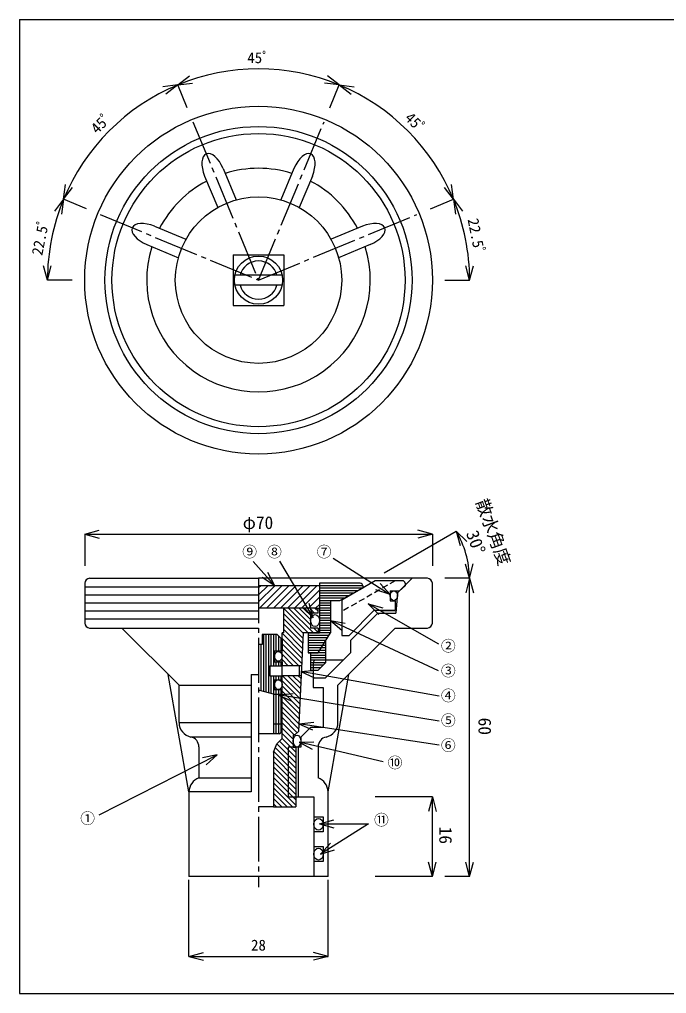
# Model space of a CAD drawing. Units: millimetres on the paper. Extents: x -140 to 140, y -97 to 99.
# Drawn here: x -139.9 to -9.7, y -96.9 to 99.1 of the extents above; entities that cross this region are included whole.
import ezdxf
from ezdxf.enums import TextEntityAlignment as Align

# ---------------------------------------------------------------- set-up
doc = ezdxf.new("R2010")
doc.units = ezdxf.units.MM
doc.linetypes.add('CHAIN2', pattern=[12, 9, -1, 1, -1])
doc.linetypes.add('DASHED1', pattern=[1.8, 1.2, -0.6])
for name, color, linetype in [('0-0_図面枠', 7, 'Continuous'), ('0-1_ノズル', 3, 'Continuous'), ('0-6', 4, 'Continuous')]:
    doc.layers.add(name, color=color, linetype=linetype)
doc.styles.add('ＭＳ ゴシック', font='')
doc.styles.get('ＭＳ ゴシック').set_extended_font_data('MS Gothic')

msp = doc.modelspace()

# ---------------------------------------------------------------- linework, layer by layer
at = {"layer": '0-0_図面枠', "color": 5}
msp.add_line((-139.949, 99.1), (140.051, 99.1), dxfattribs=at)
msp.add_lwpolyline([(-139.949, 99.1), (-139.949, -96.9), (140.051, -96.9), (140.051, 99.1)], dxfattribs=at)
at = {"layer": '0-1_ノズル', "color": 7}
for p, q in [((-98.967, 69.128), (-96.338, 62.781)), ((-84.677, 69.128), (-87.306, 62.781)), ((-102.663, 67.597), (-100.034, 61.25)), ((-80.981, 67.597), (-83.61, 61.25)), ((-112.768, 57.492), (-106.421, 54.863)), ((-70.876, 57.492), (-77.223, 54.863)), ((-114.298, 53.797), (-107.952, 51.168)), ((-69.345, 53.797), (-75.692, 51.168)), ((-91.822, -15.149), (-126.822, -15.149)), ((-91.822, -16.749), (-126.822, -16.749)), ((-91.822, -18.349), (-126.822, -18.349)), ((-86.822, -19.349), (-81.822, -24.349)), ((-85.761, -19.349), (-80.761, -24.349)), ((-84.701, -19.349), (-81.322, -22.727)), ((-83.64, -19.349), (-81.313, -21.676)), ((-82.579, -19.349), (-81.322, -20.606)), ((-81.519, -19.349), (-80.519, -20.349)), ((-80.458, -19.349), (-79.822, -19.985)), ((-91.822, -19.949), (-126.822, -19.949)), ((-91.822, -21.549), (-126.822, -21.549)), ((-86.822, -20.409), (-82.825, -24.407)), ((-86.822, -21.47), (-82.873, -25.419)), ((-86.822, -22.531), (-82.921, -26.432)), ((-80.701, -23.349), (-79.822, -24.227)), ((-87.072, -24.402), (-83.017, -28.456)), ((-87.072, -25.463), (-83.066, -29.469)), ((-86.822, -23.591), (-82.969, -27.444)), ((-87.072, -26.523), (-83.114, -30.481)), ((-87.072, -27.584), (-83.707, -30.949)), ((-87.072, -28.645), (-84.768, -30.949)), ((-87.072, -29.705), (-85.828, -30.949)), ((-87.072, -30.766), (-86.889, -30.949)), ((-83.136, -30.949), (-87.072, -30.949)), ((-83.572, -32.949), (-83.572, -30.949)), ((-83.231, -32.949), (-87.072, -32.949)), ((-87.01, -32.949), (-83.403, -36.556)), ((-85.95, -32.949), (-83.355, -35.544)), ((-84.889, -32.949), (-83.307, -34.531)), ((-83.828, -32.949), (-83.259, -33.519)), ((-87.072, -33.948), (-83.451, -37.569)), ((-87.072, -35.009), (-83.5, -38.581)), ((-87.072, -36.069), (-83.548, -39.593)), ((-87.072, -37.13), (-83.596, -40.606)), ((-87.072, -38.191), (-83.644, -41.618)), ((-87.072, -39.251), (-83.692, -42.631)), ((-87.072, -40.312), (-83.741, -43.643)), ((-87.072, -41.373), (-84.032, -44.413)), ((-87.072, -42.433), (-84.656, -44.849)), ((-87.072, -43.494), (-84.822, -45.744)), ((-87.072, -44.555), (-84.822, -46.805)), ((-88.13, -46.678), (-84.322, -50.487)), ((-87.61, -46.137), (-84.322, -49.426)), ((-87.08, -45.607), (-84.322, -48.365)), ((-88.751, -48.178), (-84.322, -52.608)), ((-88.441, -47.428), (-84.322, -51.547)), ((-88.822, -49.169), (-84.322, -53.669)), ((-88.822, -50.229), (-84.322, -54.729)), ((-88.822, -51.29), (-84.322, -55.79)), ((-88.822, -52.351), (-84.322, -56.851)), ((-88.822, -53.411), (-84.322, -57.911)), ((-88.822, -54.472), (-84.322, -58.972)), ((-88.822, -55.533), (-85.006, -59.349)), ((-88.822, -56.593), (-86.066, -59.349)), ((-88.822, -57.654), (-87.127, -59.349)), ((-88.822, -58.715), (-88.188, -59.349)), ((-56.822, -73.349), (-68.322, -73.349))]:
    msp.add_line(p, q, dxfattribs=at)
at = {"layer": '0-1_ノズル', "color": 7, "linetype": 'CHAIN2'}
for p, q in [((-123.696, 59.854), (-91.822, 46.651)), ((-91.822, 46.651), (-59.948, 59.854)), ((-91.822, -13.349), (-91.822, -75.476))]:
    msp.add_line(p, q, dxfattribs=at)
at = {"layer": '0-1_ノズル'}
for p, q in [((-96.922, 51.751), (-96.922, 41.551)), ((-96.922, 41.551), (-86.722, 41.551)), ((-125.822, -13.349), (-91.822, -13.349)), ((-57.822, -13.349), (-91.822, -13.349)), ((-126.822, -14.349), (-126.822, -22.349)), ((-71.322, -14.349), (-79.572, -14.349)), ((-79.572, -14.349), (-79.572, -24.349)), ((-68.322, -13.849), (-75.072, -17.746)), ((-70.822, -14.849), (-70.822, -15.349)), ((-62.822, -13.849), (-68.322, -13.849)), ((-62.322, -14.849), (-63.432, -15.849)), ((-62.322, -14.349), (-62.322, -14.849)), ((-56.822, -22.349), (-56.822, -14.349)), ((-65.322, -15.849), (-65.322, -17.849)), ((-65.322, -15.849), (-63.432, -15.849)), ((-80.322, -19.349), (-91.822, -19.349)), ((-86.822, -19.349), (-86.822, -24.349)), ((-80.322, -19.349), (-79.822, -19.349)), ((-79.822, -20.349), (-79.822, -19.349)), ((-77.322, -17.849), (-77.322, -24.349)), ((-75.072, -17.746), (-75.072, -24.849)), ((-65.322, -17.849), (-64.322, -17.849)), ((-64.322, -17.849), (-64.322, -19.849)), ((-81.322, -20.349), (-81.322, -23.349)), ((-79.822, -20.349), (-81.322, -20.349)), ((-73.572, -24.849), (-68.572, -19.849)), ((-64.322, -19.849), (-68.572, -19.849)), ((-66.822, -19.849), (-64.322, -19.849)), ((-125.822, -23.349), (-119.322, -23.349)), ((-119.322, -23.349), (-91.822, -23.349)), ((-79.822, -23.349), (-81.322, -23.349)), ((-79.822, -23.349), (-79.822, -24.349)), ((-75.822, -34.849), (-64.322, -23.349)), ((-64.322, -23.349), (-57.822, -23.349)), ((-91.072, -24.649), (-91.072, -26.649)), ((-88.072, -24.649), (-91.072, -24.649)), ((-88.072, -24.649), (-87.072, -25.649)), ((-86.822, -24.349), (-87.072, -24.349)), ((-82.822, -24.349), (-83.765, -44.159)), ((-79.822, -24.349), (-82.822, -24.349)), ((-81.822, -24.349), (-81.822, -28.349)), ((-81.822, -24.349), (-79.572, -24.349)), ((-79.822, -28.349), (-77.322, -24.349)), ((-75.072, -24.849), (-73.572, -24.849)), ((-91.072, -26.649), (-91.822, -26.649)), ((-87.072, -25.649), (-87.072, -27.949)), ((-78.322, -25.949), (-78.322, -30.349)), ((-73.322, -25.849), (-73.322, -28.349)), ((-88.572, -27.949), (-88.572, -30.149)), ((-88.572, -27.949), (-87.072, -27.949)), ((-81.822, -28.349), (-79.822, -28.349)), ((-78.322, -33.349), (-73.322, -28.349)), ((-89.572, -30.949), (-89.572, -32.949)), ((-89.572, -30.949), (-87.072, -30.949)), ((-88.572, -30.149), (-87.072, -30.149)), ((-87.072, -30.149), (-87.072, -30.949)), ((-80.822, -30.349), (-80.822, -33.349)), ((-74.822, -29.849), (-80.322, -29.849)), ((-93.322, -32.674), (-93.322, -56.349)), ((-93.322, -32.674), (-91.822, -32.674)), ((-89.572, -32.949), (-87.072, -32.949)), ((-87.072, -33.749), (-87.072, -32.949)), ((-77.822, -56.349), (-73.647, -32.674)), ((-107.822, -34.849), (-93.322, -34.849)), ((-88.572, -33.749), (-88.572, -35.749)), ((-88.572, -33.749), (-87.072, -33.749)), ((-80.822, -33.349), (-80.822, -35.349)), ((-80.822, -33.349), (-78.322, -33.349)), ((-75.822, -42.349), (-75.822, -34.849)), ((-88.822, -36.649), (-91.822, -35.845)), ((-88.822, -36.649), (-87.072, -36.649)), ((-88.822, -36.649), (-88.822, -44.649)), ((-88.572, -35.749), (-87.072, -35.749)), ((-87.072, -44.149), (-87.072, -35.749)), ((-80.822, -35.349), (-78.822, -35.349)), ((-78.822, -35.349), (-78.822, -43.349)), ((-107.822, -42.349), (-93.322, -42.349)), ((-88.822, -42.649), (-87.072, -42.649)), ((-87.572, -44.649), (-91.822, -44.649)), ((-87.572, -44.649), (-87.072, -44.149)), ((-84.489, -44.849), (-84.822, -44.849)), ((-84.489, -44.849), (-83.765, -44.159)), ((-93.322, -45.349), (-105.422, -45.349)), ((-88.822, -48.349), (-88.115, -46.642)), ((-88.115, -46.642), (-87.072, -45.599)), ((-83.322, -45.349), (-83.322, -47.349)), ((-103.822, -47.248), (-103.822, -53.52)), ((-88.822, -48.349), (-88.822, -59.349)), ((-85.822, -47.349), (-85.822, -57.349)), ((-83.322, -47.349), (-85.822, -47.349)), ((-84.322, -47.349), (-84.322, -59.349)), ((-83.822, -47.349), (-83.822, -57.349)), ((-79.822, -47.248), (-79.822, -53.52)), ((-103.822, -53.52), (-93.322, -53.52)), ((-105.822, -56.349), (-105.822, -73.349)), ((-77.822, -73.349), (-77.822, -56.349)), ((-85.822, -57.349), (-80.672, -57.349)), ((-80.672, -57.349), (-80.672, -73.349)), ((-88.822, -59.349), (-91.822, -59.349)), ((-88.822, -59.349), (-84.322, -59.349)), ((-80.672, -61.349), (-78.822, -61.349)), ((-78.822, -61.349), (-78.822, -64.349)), ((-80.672, -64.349), (-80.672, -67.349)), ((-78.822, -64.349), (-80.672, -64.349)), ((-80.672, -67.349), (-78.822, -67.349)), ((-78.822, -67.349), (-78.822, -70.349)), ((-78.822, -70.349), (-80.672, -70.349)), ((-77.822, -73.349), (-105.822, -73.349))]:
    msp.add_line(p, q, dxfattribs=at)
at = {"layer": '0-1_ノズル', "color": 4}
for p, q in [((-87.076, 47.651), (-96.568, 47.651)), ((-87.076, 45.651), (-96.568, 45.651)), ((-126.822, -4.466), (-123.924, -3.69)), ((-66.544, -12.245), (-51.996, -3.846)), ((-56.822, -4.466), (-59.72, -3.69)), ((-51.996, -3.846), (-49.875, -5.967)), ((-51.996, -3.846), (-51.22, -6.743)), ((-126.822, -4.466), (-56.822, -4.466)), ((-126.822, -4.466), (-123.924, -5.243)), ((-126.822, -4.466), (-126.822, -10.849)), ((-56.822, -4.466), (-59.72, -5.243)), ((-56.822, -4.466), (-56.822, -10.849)), ((-49.322, -13.349), (-50.171, -10.471)), ((-49.322, -13.349), (-48.618, -10.433)), ((-88.557, -14.849), (-89.92, -12.176)), ((-49.322, -13.349), (-54.322, -13.349)), ((-49.322, -13.349), (-54.322, -13.349)), ((-49.322, -13.349), (-50.098, -16.247)), ((-49.322, -73.349), (-49.322, -13.349)), ((-49.322, -13.349), (-48.545, -16.247)), ((-70.822, -14.849), (-79.572, -14.849)), ((-70.822, -15.349), (-79.572, -15.349)), ((-65.324, -16.603), (-67.349, -14.391)), ((-71.762, -15.849), (-79.572, -15.849)), ((-72.703, -16.349), (-79.572, -16.349)), ((-73.643, -16.849), (-79.572, -16.849)), ((-74.583, -17.349), (-79.572, -17.349)), ((-80.8, -21.31), (-81.615, -18.423)), ((-77.322, -17.849), (-79.572, -17.849)), ((-77.322, -18.349), (-79.572, -18.349)), ((-77.322, -18.849), (-79.572, -18.849)), ((-77.322, -19.349), (-79.572, -19.349)), ((-69.721, -18.514), (-67.586, -20.621)), ((-77.322, -19.849), (-79.572, -19.849)), ((-77.322, -20.349), (-79.572, -20.349)), ((-77.322, -20.849), (-79.572, -20.849)), ((-77.322, -21.349), (-79.572, -21.349)), ((-77.322, -21.849), (-79.572, -21.849)), ((-77.322, -22.349), (-79.572, -22.349)), ((-77.322, -22.849), (-79.572, -22.849)), ((-77.322, -23.349), (-79.572, -23.349)), ((-77.322, -21.849), (-75.025, -23.778)), ((-90.822, -24.649), (-90.822, -36.113)), ((-90.322, -24.649), (-90.322, -36.247)), ((-89.822, -24.649), (-89.822, -36.381)), ((-89.322, -24.649), (-89.322, -30.949)), ((-88.822, -24.649), (-88.822, -30.949)), ((-88.322, -24.649), (-88.322, -27.949)), ((-87.822, -24.899), (-87.822, -27.949)), ((-87.322, -25.399), (-87.322, -27.949)), ((-77.634, -24.849), (-81.822, -24.849)), ((-77.947, -25.349), (-81.822, -25.349)), ((-77.322, -23.849), (-79.572, -23.849)), ((-77.322, -24.349), (-79.572, -24.349)), ((-91.322, -26.649), (-91.322, -35.979)), ((-78.259, -25.849), (-81.822, -25.849)), ((-78.322, -26.349), (-81.822, -26.349)), ((-78.322, -26.849), (-81.822, -26.849)), ((-78.322, -27.349), (-81.822, -27.349)), ((-78.322, -27.849), (-81.822, -27.849)), ((-78.322, -28.349), (-81.822, -28.349)), ((-78.322, -28.849), (-81.322, -28.849)), ((-78.322, -29.349), (-81.322, -29.349)), ((-88.322, -30.149), (-88.322, -30.949)), ((-87.822, -30.149), (-87.822, -30.949)), ((-87.322, -30.149), (-87.322, -30.949)), ((-80.322, -29.849), (-81.322, -29.849)), ((-78.322, -30.349), (-81.322, -30.349)), ((-78.822, -30.849), (-81.322, -30.849)), ((-79.322, -31.349), (-81.322, -31.349)), ((-89.322, -32.949), (-89.322, -36.515)), ((-88.822, -32.949), (-88.822, -36.649)), ((-88.322, -32.949), (-88.322, -33.749)), ((-87.822, -32.949), (-87.822, -33.749)), ((-87.322, -32.949), (-87.322, -33.749)), ((-83.29, -32.123), (-80.572, -33.394)), ((-88.322, -35.749), (-88.322, -44.649)), ((-87.859, -36.818), (-85.123, -38.049)), ((-87.822, -35.749), (-87.822, -44.649)), ((-87.322, -35.749), (-87.322, -44.399)), ((-83.692, -42.631), (-80.946, -43.837)), ((-83.652, -46.316), (-81.009, -47.735)), ((-100.144, -48.868), (-103.079, -49.487)), ((-56.822, -57.349), (-68.322, -57.349)), ((-56.822, -57.349), (-57.598, -60.247)), ((-56.822, -73.349), (-56.822, -57.349)), ((-56.822, -57.349), (-56.045, -60.247)), ((-79.572, -62.754), (-76.675, -61.978)), ((-79.572, -62.754), (-76.675, -63.531)), ((-79.364, -68.862), (-77.33, -66.656)), ((-79.364, -68.862), (-76.5, -67.969)), ((-56.822, -73.349), (-57.598, -70.451)), ((-56.822, -73.349), (-56.045, -70.451)), ((-49.322, -73.349), (-50.098, -70.451)), ((-49.322, -73.349), (-48.545, -70.451)), ((-105.822, -89.42), (-105.822, -74.046)), ((-77.822, -89.42), (-77.822, -74.046)), ((-56.822, -73.349), (-68.322, -73.349)), ((-49.322, -73.349), (-54.322, -73.349)), ((-105.822, -89.42), (-102.924, -88.643)), ((-105.822, -89.42), (-77.822, -89.42)), ((-105.822, -89.42), (-102.924, -90.196)), ((-77.822, -89.42), (-80.72, -88.643)), ((-77.822, -89.42), (-80.72, -90.196))]:
    msp.add_line(p, q, dxfattribs=at)
at = {"layer": '0-1_ノズル', "color": 2}
for p, q in [((-79.572, -14.849), (-91.822, -14.849)), ((-88.557, -14.849), (-91.822, -18.114)), ((-89.971, -14.849), (-91.822, -16.699)), ((-91.386, -14.849), (-91.822, -15.285)), ((-87.143, -14.849), (-91.643, -19.349)), ((-85.729, -14.849), (-90.229, -19.349)), ((-84.315, -14.849), (-88.815, -19.349)), ((-82.9, -14.849), (-87.4, -19.349)), ((-81.486, -14.849), (-85.986, -19.349)), ((-80.072, -14.849), (-84.572, -19.349)), ((-79.572, -15.763), (-83.158, -19.349)), ((-79.572, -17.177), (-81.743, -19.349)), ((-79.572, -18.591), (-80.326, -19.345)), ((-79.822, -19.349), (-79.572, -19.349))]:
    msp.add_line(p, q, dxfattribs=at)
at = {"layer": '0-1_ノズル', "color": 7, "linetype": 'DASHED1'}
msp.add_line((-64.322, -13.849), (-75.072, -20.055), dxfattribs=at)
at = {"layer": '0-1_ノズル', "color": 7, "linetype": 'CHAIN2'}
msp.add_lwpolyline([(-105.024, 78.525), (-91.822, 46.651), (-78.619, 78.525)], dxfattribs=at)
at = {"layer": '0-1_ノズル'}
for points in [[(-96.922, 51.751), (-86.722, 51.751), (-86.722, 41.551)], [(-60.907, -13.349), (-63.822, -16.264), (-64.172, -20.349)], [(-70.822, -15.349), (-75.524, -17.849), (-77.322, -17.849)], [(-73.322, -25.849), (-67.822, -20.349), (-64.172, -20.349)], [(-107.822, -42.349), (-107.822, -34.849), (-119.322, -23.349)], [(-87.072, -45.599), (-87.072, -45.345), (-87.072, -24.349)], [(-81.322, -28.349), (-81.322, -31.849), (-79.822, -31.849), (-78.322, -30.349)], [(-93.322, -56.349), (-105.822, -56.349), (-109.996, -32.674)], [(-84.822, -44.849), (-84.822, -47.349), (-84.322, -47.349)], [(-78.822, -43.349), (-81.322, -43.349), (-83.322, -45.349)]]:
    msp.add_lwpolyline(points, dxfattribs=at)
at = {"layer": '0-1_ノズル', "color": 4}
for points in [[(-76.818, -9.272), (-65.324, -16.603), (-68.185, -15.7)], [(-92.928, -9.996), (-88.557, -14.849), (-91.074, -13.215)], [(-87.588, -9.906), (-80.8, -21.31), (-82.95, -19.217)], [(-55.517, -26.59), (-69.721, -18.514), (-66.819, -19.271)], [(-55.589, -31.997), (-77.322, -21.849), (-74.368, -22.371)], [(-55.432, -37.069), (-83.29, -32.123), (-80.301, -31.865)], [(-55.432, -42.077), (-87.859, -36.818), (-84.875, -36.516)], [(-55.477, -46.95), (-83.692, -42.631), (-80.711, -42.302)], [(-66.71, -50.299), (-83.652, -46.316), (-80.654, -46.223)], [(-123.886, -60.921), (-100.144, -48.868), (-102.376, -50.872)], [(-79.572, -62.754), (-69.711, -62.754), (-79.364, -68.862)]]:
    msp.add_lwpolyline(points, dxfattribs=at)
at = {"layer": '0-1_ノズル'}
for radius in [29.5, 16.75]:
    msp.add_circle((-91.822, 46.651), radius, dxfattribs=at)
at = {"layer": '0-1_ノズル', "color": 4}
msp.add_circle((-91.822, 46.651), 4.85, dxfattribs=at)
at = {"layer": '0-1_ノズル'}
for centre, radius, start, end in [((-91.822, 46.651), 22.5, 72.59969, 107.40031), ((-91.822, 46.651), 22.5, 117.59969, 152.40031), ((-91.822, 46.651), 22.5, 27.59969, 62.40031), ((-91.822, 46.651), 22.5, 162.59969, 17.40031), ((-125.822, -14.349), 1, 90, 180), ((-125.822, -14.349), 1, 90, 180), ((-125.822, -14.349), 1, 90, 180), ((-57.822, -14.349), 1, 0, 90), ((-71.322, -14.849), 0.5, 0, 90), ((-62.822, -14.349), 0.5, 0, 90), ((-125.822, -22.349), 1, 180, 270), ((-57.822, -22.349), 1, 270, 0), ((-80.322, -30.349), 0.5, 90, 180), ((-104.822, -42.349), 3, 180, 258.46304), ((-78.822, -42.349), 3, 281.53696, 0), ((-105.822, -47.248), 2, 0, 78.46304), ((-77.822, -47.248), 2, 101.53696, 180), ((-102.822, -56.349), 3, 109.47122, 180), ((-80.822, -56.349), 3, 0, 70.52878)]:
    msp.add_arc(centre, radius, start, end, dxfattribs=at)
at = {"layer": '0-1_ノズル', "color": 4}
for centre, radius, start, end in [((-91.822, 46.651), 3.85, 15.05465, 164.94535), ((-91.822, 46.651), 3.85, 195.05465, 344.94535), ((-69.322, -13.849), 20.006, 1.4321, 30), ((-69.322, -13.849), 20.006, 1.4321, 30)]:
    msp.add_arc(centre, radius, start, end, dxfattribs=at)
at = {"layer": '0-1_ノズル', "color": 7}
for centre, major_axis in [((-100.815, 68.362), (-1.531, 3.696)), ((-82.829, 68.362), (1.531, 3.696)), ((-113.533, 55.644), (-3.696, 1.531)), ((-70.111, 55.644), (3.696, 1.531))]:
    msp.add_ellipse(centre, major_axis=major_axis, ratio=0.5, start_param=4.712389, end_param=7.8539816, dxfattribs=at)
for centre, major_axis, ratio in [((-64.572, -16.849), (0, 1), 0.75), ((-80.447, -21.849), (0, 1.2), 0.7292), ((-87.822, -29.049), (0, 0.95), 0.7895), ((-87.822, -34.749), (0, 0.95), 0.7895), ((-84.072, -46.099), (0, 1.2), 0.625), ((-79.747, -62.849), (0, 1.2), 0.770833), ((-79.747, -68.849), (0, 1.2), 0.770833)]:
    msp.add_ellipse(centre, major_axis=major_axis, ratio=ratio, dxfattribs=at)
at = {"layer": '0-6'}
for p, q in [((-108.086, 85.916), (-105.706, 87.742)), ((-108.086, 85.916), (-105.112, 86.308)), ((-75.558, 85.916), (-78.532, 86.308)), ((-75.558, 85.916), (-77.938, 87.742)), ((-108.086, 85.916), (-111.06, 85.525)), ((-108.086, 85.916), (-110.466, 84.09)), ((-106.173, 81.297), (-108.086, 85.916)), ((-106.173, 81.297), (-108.086, 85.916)), ((-77.471, 81.297), (-75.558, 85.916)), ((-77.471, 81.297), (-75.558, 85.916)), ((-75.558, 85.916), (-72.584, 85.525)), ((-75.558, 85.916), (-73.178, 84.09)), ((-131.087, 62.915), (-130.695, 65.89)), ((-131.087, 62.915), (-129.26, 65.295)), ((-52.557, 62.915), (-54.383, 65.295)), ((-52.557, 62.915), (-52.949, 65.89)), ((-131.087, 62.915), (-132.913, 60.535)), ((-131.087, 62.915), (-131.478, 59.941)), ((-126.467, 61.002), (-131.087, 62.915)), ((-126.467, 61.002), (-131.087, 62.915)), ((-57.176, 61.002), (-52.557, 62.915)), ((-57.176, 61.002), (-52.557, 62.915)), ((-52.557, 62.915), (-50.731, 60.535)), ((-52.557, 62.915), (-52.165, 59.941)), ((-134.322, 46.651), (-135.098, 49.549)), ((-134.322, 46.651), (-133.545, 49.549)), ((-49.322, 46.651), (-50.098, 49.549)), ((-49.322, 46.651), (-48.545, 49.549)), ((-129.322, 46.651), (-134.322, 46.651)), ((-54.322, 46.651), (-49.322, 46.651))]:
    msp.add_line(p, q, dxfattribs=at)
at = {"layer": '0-6', "color": 3}
for radius in [35, 30.915, 29.5]:
    msp.add_circle((-91.822, 46.651), radius, dxfattribs=at)
at = {"layer": '0-6'}
for start, end in [(67.5, 112.5), (112.5, 157.5), (22.5, 67.5), (157.5, 180), (360, 22.5)]:
    msp.add_arc((-91.822, 46.651), 42.5, start, end, dxfattribs=at)

# ---------------------------------------------------------------- texts
at = {"layer": '0-1_ノズル', "color": 7, "style": 'ＭＳ ゴシック'}
for s, rotation, p in [('散水角度', 290, (-48.842, 1.841)), ('30°', 290, (-50.812, -4.539)), ('60', 270, (-48.304, -41.388)), ('16', 270, (-56.201, -63.325))]:
    msp.add_text(s, height=2.566, rotation=rotation, dxfattribs=at).set_placement(p, align=Align.BOTTOM_LEFT)
for s, height, p in [('φ70', 2.566, (-95.004, -4.203)), ('⑨', 2.199, (-95.113, -9.772)), ('⑧', 2.199, (-90.113, -9.772)), ('⑦', 2.199, (-80.113, -9.772)), ('②', 2.199, (-55.108, -28.712)), ('③', 2.199, (-55.108, -33.712)), ('④', 2.199, (-55.108, -38.712)), ('⑤', 2.199, (-55.108, -43.712)), ('⑥', 2.199, (-55.108, -48.712)), ('⑩', 2.199, (-65.833, -52.198)), ('①', 2.199, (-127.734, -63.412)), ('⑪', 2.199, (-68.578, -63.712)), ('28', 2.199, (-93.322, -88.92))]:
    msp.add_text(s, height=height, dxfattribs=at).set_placement(p, align=Align.BOTTOM_LEFT)
at = {"layer": '0-6', "color": 7, "style": 'ＭＳ ゴシック'}
msp.add_text('45ﾟ', height=2.199, dxfattribs=at).set_placement((-94.072, 89.651), align=Align.BOTTOM_LEFT)
for s, rotation, p in [('45ﾟ', 45, (-123.818, 75.466)), ('45ﾟ', 315, (-63.007, 78.648)), ('22.5ﾟ', 281.25, (-50.38, 58.718)), ('22.5ﾟ', 78.75, (-134.727, 51.362))]:
    msp.add_text(s, height=2.199, rotation=rotation, dxfattribs=at).set_placement(p, align=Align.BOTTOM_LEFT)

doc.saveas('drawing.dxf')
